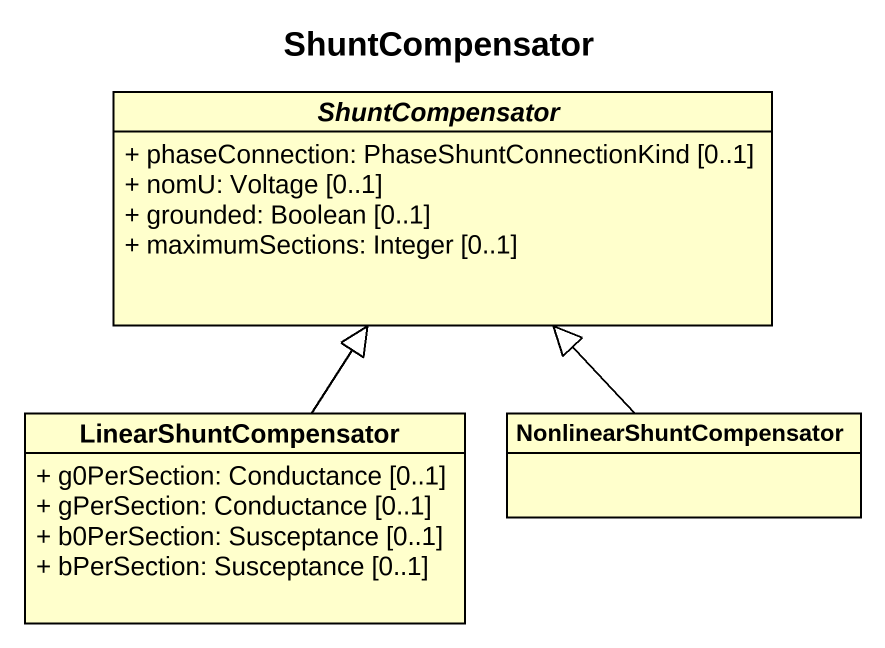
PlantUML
@startuml
title ShuntCompensator
hide circle
hide empty members
skinparam classAttributeIconSize 0
abstract class ShuntCompensator {
  + phaseConnection: PhaseShuntConnectionKind [0..1]
  + nomU: Voltage [0..1]
  + grounded: Boolean [0..1]
  + maximumSections: Integer [0..1]
}
class LinearShuntCompensator {
  + g0PerSection: Conductance [0..1]
  + gPerSection: Conductance [0..1]
  + b0PerSection: Susceptance [0..1]
  + bPerSection: Susceptance [0..1]
}
class NonlinearShuntCompensator
LinearShuntCompensator -up-|> ShuntCompensator
NonlinearShuntCompensator -up-|> ShuntCompensator
@enduml
